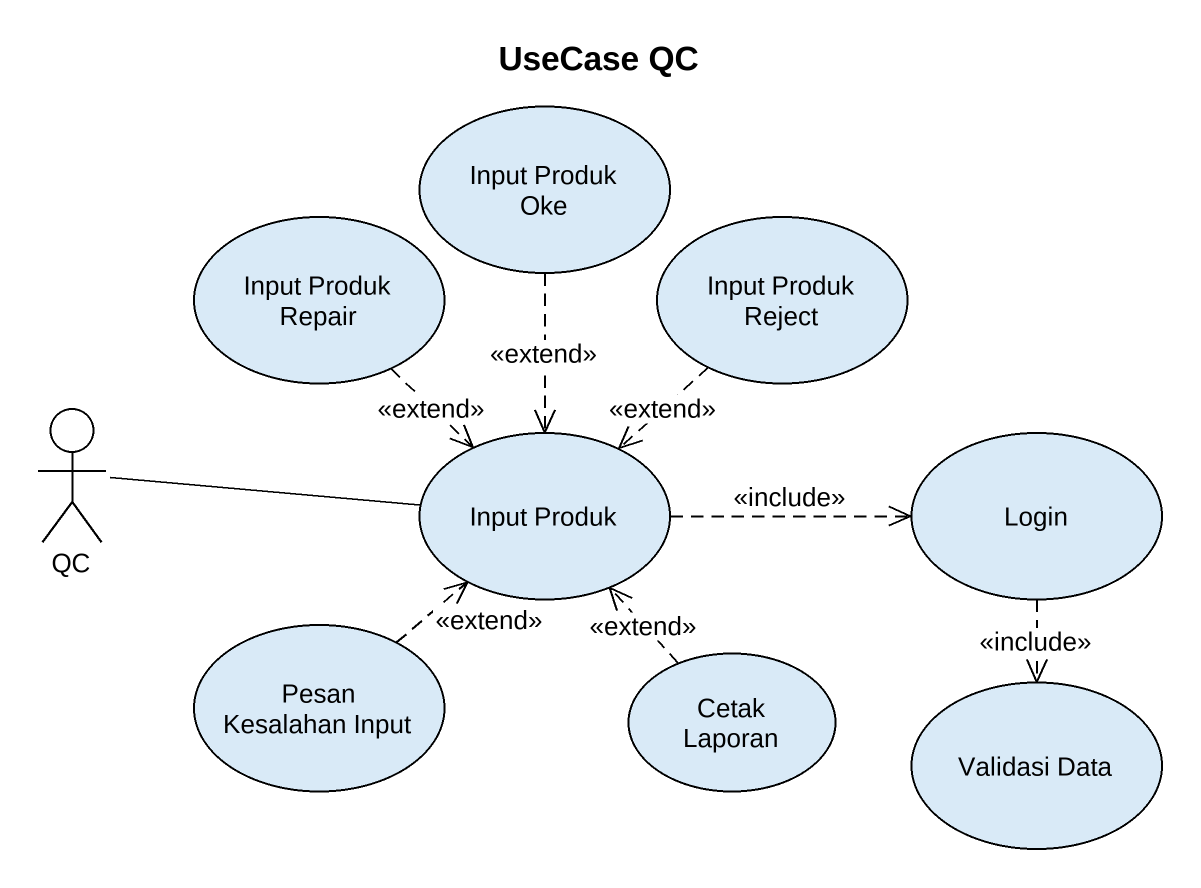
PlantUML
@startuml
title UseCase QC
usecase "Input Produk Oke" as Input_Produk_Oke
usecase "Input Produk Repair" as Input_Produk_Repair
usecase "Input Produk Reject" as Input_Produk_Reject
actor QC
usecase "Input Produk" as Input_Produk
usecase Login
usecase "Pesan Kesalahan Input" as Pesan_Kesalahan_Input
usecase "Cetak Laporan" as Cetak_Laporan
usecase "Validasi Data" as Validasi_Data
Input_Produk_Oke ..> Input_Produk : <<extend>>
Input_Produk_Repair ..> Input_Produk : <<extend>>
Input_Produk_Reject ..> Input_Produk : <<extend>>
QC -right- Input_Produk
Input_Produk .right.> Login : <<include>>
Login ..> Validasi_Data : <<include>>
Pesan_Kesalahan_Input .up.> Input_Produk : <<extend>>
Cetak_Laporan .up.> Input_Produk : <<extend>>
@enduml
